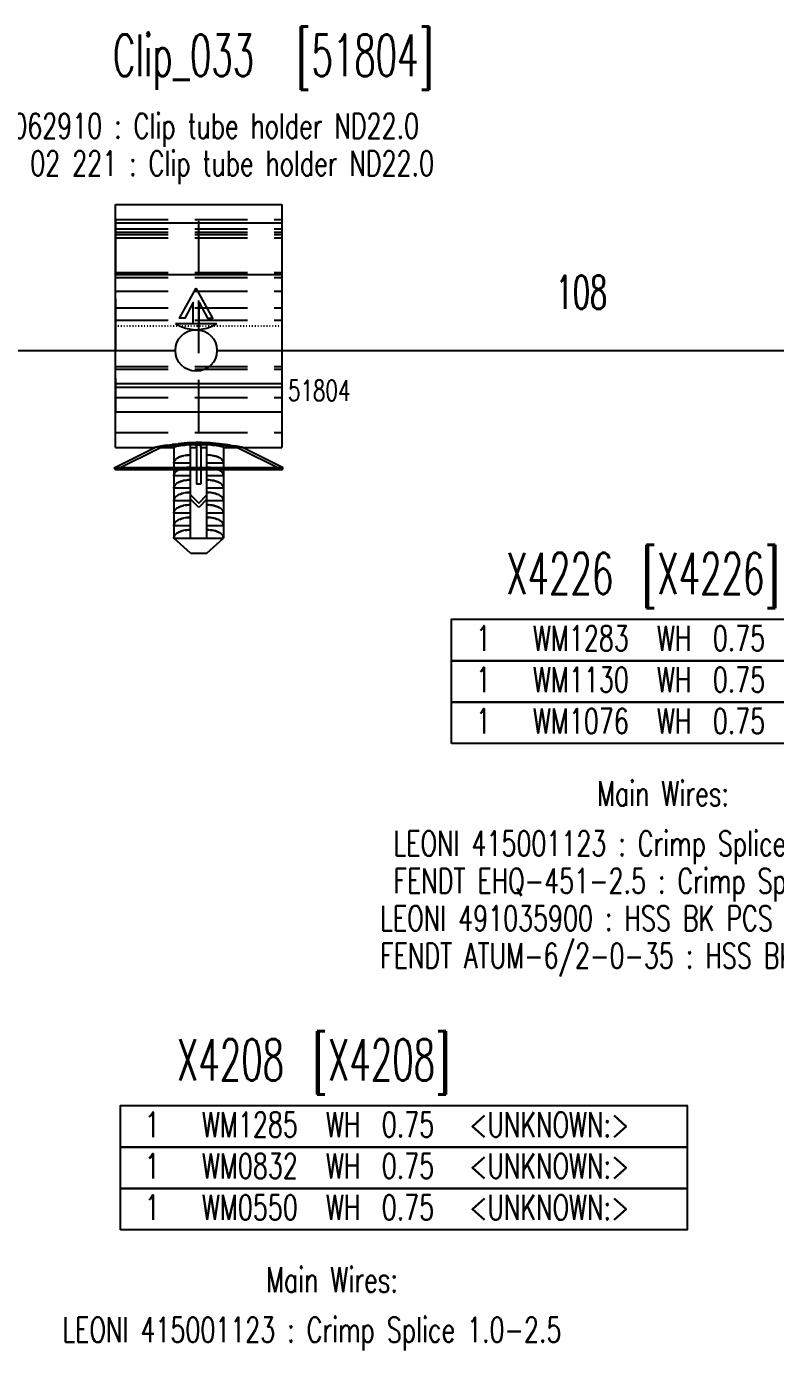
# Model space of a CAD drawing. Header units: millimetres. Extents: x -1 to 4489, y 0 to 1364.
# Drawn here: x 1294.9 to 1384.9, y 749.8 to 908.9 of the extents above; entities that cross this region are included whole.
import ezdxf

# ---------------------------------------------------------------- set-up
doc = ezdxf.new("R2010")
doc.units = ezdxf.units.MM
doc.linetypes.add('DOT', pattern=[0.25, 0, -0.25])
doc.linetypes.add('HIDDEN', pattern=[9.524999999999999, 6.35, -3.175])
doc.layers.add('A_ACHSEN', color=7, linetype='Continuous')
doc.layers.add('DEFAULT_2', color=8, linetype='HIDDEN')
doc.styles.add('HS-BUNDLE-DIMENSION', font='ROMANS.SHX', dxfattribs={"width": 0.6, "height": 4})
doc.styles.add('HS-COMP-DESCRIPTION', font='ROMANS.SHX', dxfattribs={"width": 0.6, "height": 5})
doc.styles.add('HS-NODE', font='ROMANS.SHX', dxfattribs={"width": 0.7, "height": 2.5})
doc.styles.add('HS-PART-NO', font='ROMANS.SHX', dxfattribs={"width": 0.7, "height": 3})
doc.styles.add('HS-WIRE', font='ROMANS.SHX', dxfattribs={"width": 0.7, "height": 3})
doc.linetypes.add('NW_19_FHW_OPEN', pattern='A,0.0001,["=",Standard,S=0.4,R=0,X=0,Y=-0.2],-0.0001,["[]",Standard,S=0.3,R=0,X=-0.05,Y=-0.15],-0.2', length=0.2002)

# ---------------------------------------------------------------- blocks, each defined once
blk = doc.blocks.new('A$C6A760831')
at = {"color": 7, "linetype": 'Continuous'}
for p, q in [((0.1341641032431937, 16.99999998554435), (0.1341641032431937, 41.89986944404424)), ((20.13416410324319, 41.89986944404424), (20.13416410324319, 16.99999998554435)), ((0.1341641032431937, 39.69989451334433), (20.13416410324319, 39.69989451334433)), ((0.1341641032431937, 33.49999998554435), (20.13416410324319, 33.49999998554435)), ((0.1341641032431937, 16.99999998554435), (20.13416410324319, 16.99999998554435)), ((7.134164103243194, 9.999999985544349), (7.134164103243194, 1.799999985544304)), ((7.261184779243223, 9.650344606844186), (7.191190275742912, 9.537093166344306)), ((7.356104254043231, 9.757849079844249), (7.261184779243223, 9.650344606844186)), ((7.474228474243347, 9.857655631244228), (7.356104254043231, 9.757849079844249)), ((7.61253019684321, 9.948966520644234), (7.474228474243347, 9.857655631244228)), ((7.710134011843394, 9.999999985544349), (7.61253019684321, 9.948966520644234)), ((9.134164103243194, 1.799999985544304), (9.134164103243194, 9.999999985544349)), ((9.884164103243194, 9.999999985544349), (9.884164103243194, 8.299999985544304)), ((10.38416410324319, 9.999999985544349), (10.38416410324319, 8.299999985544304)), ((11.13416410324319, 1.799999985544304), (11.13416410324319, 9.999999985544349)), ((12.6557949594426, 9.94896830864431), (12.55819319734385, 9.999999985544349)), ((12.79410155894314, 9.857654359544284), (12.6557949594426, 9.94896830864431)), ((12.9122276282433, 9.757845511144268), (12.79410155894314, 9.857654359544284)), ((13.00714718714337, 9.6503394110442), (12.9122276282433, 9.757845511144268)), ((13.07714060034326, 9.537087696844281), (13.00714718714337, 9.6503394110442)), ((13.13416410324319, 9.999999985544349), (13.13416410324319, 1.799999985544304)), ((7.149191213743535, 9.42058873434425), (7.134164103243194, 9.299999985544304)), ((9.134164103243194, 9.299999985544304), (7.134164103243194, 9.299999985544304)), ((7.191190275742912, 9.537093166344306), (7.149191213743535, 9.42058873434425)), ((7.191190275742912, 8.037093166344306), (7.149191213743535, 7.92058873434425)), ((7.261184779243223, 8.150344606844186), (7.191190275742912, 8.037093166344306)), ((7.356104254043231, 8.257849079844249), (7.261184779243223, 8.150344606844186)), ((7.474228474243347, 8.357655631244228), (7.356104254043231, 8.257849079844249)), ((7.61253019684321, 8.448966520644234), (7.474228474243347, 8.357655631244228)), ((7.768318746342658, 8.530422655044362), (7.61253019684321, 8.448966520644234)), ((7.93886419334288, 8.60175713794419), (7.768318746342658, 8.530422655044362)), ((8.121273617443904, 8.662247347844271), (7.93886419334288, 8.60175713794419)), ((8.313345316143597, 8.711901367144236), (8.121273617443904, 8.662247347844271)), ((8.512492320843222, 8.750461081544216), (8.313345316143597, 8.711901367144236)), ((8.71697750934348, 8.7780024581443), (8.512492320843222, 8.750461081544216)), ((8.923876506243715, 8.794514167344317), (8.71697750934348, 8.7780024581443)), ((9.134164103243194, 8.799999985544304), (8.923876506243715, 8.794514167344317)), ((10.38416410324319, 8.299999985544304), (9.884164103243194, 8.299999985544304)), ((13.13416410324319, 9.299999985544304), (11.13416410324319, 9.299999985544304)), ((11.34441336854346, 8.79451741244415), (11.13416410324319, 8.799999985544304)), ((11.55129010094336, 8.778008919844268), (11.34441336854346, 8.79451741244415)), ((11.75577142254409, 8.750471309344192), (11.55129010094336, 8.778008919844268)), ((11.95492596684383, 8.711914176044246), (11.75577142254409, 8.750471309344192)), ((12.14701177184364, 8.662259544244279), (11.95492596684383, 8.711914176044246)), ((12.32943774534309, 8.601766928044384), (12.14701177184364, 8.662259544244279)), ((12.49999629674315, 8.530428590144282), (12.32943774534309, 8.601766928044384)), ((12.6557949594426, 8.44896830864431), (12.49999629674315, 8.530428590144282)), ((12.79410155894314, 8.357654359544284), (12.6557949594426, 8.44896830864431)), ((12.9122276282433, 8.257845511144268), (12.79410155894314, 8.357654359544284)), ((13.00714718714337, 8.1503394110442), (12.9122276282433, 8.257845511144268)), ((13.07714060034326, 8.037087696844281), (13.00714718714337, 8.1503394110442)), ((13.11913853544323, 9.420585078344374), (13.07714060034326, 9.537087696844281)), ((13.11913853544323, 7.920585078344374), (13.07714060034326, 8.037087696844281)), ((13.13416410324319, 9.299999985544304), (13.11913853544323, 9.420585078344374)), ((7.149191213743535, 7.92058873434425), (7.134164103243194, 7.799999985544304)), ((9.134164103243194, 7.799999985544304), (7.134164103243194, 7.799999985544304)), ((7.149191213743535, 6.42058873434425), (7.134164103243194, 6.299999985544304)), ((7.191190275742912, 6.537093166344306), (7.149191213743535, 6.42058873434425)), ((7.261184779243223, 6.650344606844186), (7.191190275742912, 6.537093166344306)), ((7.356104254043231, 6.757849079844249), (7.261184779243223, 6.650344606844186)), ((7.474228474243347, 6.857655631244228), (7.356104254043231, 6.757849079844249)), ((7.61253019684321, 6.948966520644234), (7.474228474243347, 6.857655631244228)), ((7.768318746342658, 7.030422655044362), (7.61253019684321, 6.948966520644234)), ((7.93886419334288, 7.10175713794419), (7.768318746342658, 7.030422655044362)), ((8.121273617443904, 7.162247347844271), (7.93886419334288, 7.10175713794419)), ((8.313345316143597, 7.211901367144236), (8.121273617443904, 7.162247347844271)), ((8.512492320843222, 7.250461081544216), (8.313345316143597, 7.211901367144236)), ((8.71697750934348, 7.2780024581443), (8.512492320843222, 7.250461081544216)), ((8.923876506243715, 7.294514167344317), (8.71697750934348, 7.2780024581443)), ((9.134164103243194, 7.299999985544304), (8.923876506243715, 7.294514167344317)), ((9.134164103243194, 6.999999985544349), (10.13416410324319, 5.999999985544349)), ((10.13416410324319, 5.499999985544349), (9.134164103243194, 6.499999985544349)), ((10.13416410324319, 5.999999985544349), (11.13416410324319, 6.999999985544349)), ((11.13416410324319, 6.499999985544349), (10.13416410324319, 5.499999985544349)), ((13.13416410324319, 7.799999985544304), (11.13416410324319, 7.799999985544304)), ((11.34441336854346, 7.294517412444151), (11.13416410324319, 7.299999985544304)), ((11.55129010094336, 7.278008919844268), (11.34441336854346, 7.294517412444151)), ((11.75577142254409, 7.250471309344192), (11.55129010094336, 7.278008919844268)), ((11.95492596684383, 7.211914176044246), (11.75577142254409, 7.250471309344192)), ((12.14701177184364, 7.162259544244279), (11.95492596684383, 7.211914176044246)), ((12.32943774534309, 7.101766928044384), (12.14701177184364, 7.162259544244279)), ((12.49999629674315, 7.030428590144282), (12.32943774534309, 7.101766928044384)), ((12.6557949594426, 6.948968308644311), (12.49999629674315, 7.030428590144282)), ((12.79410155894314, 6.857654359544284), (12.6557949594426, 6.948968308644311)), ((12.9122276282433, 6.757845511144268), (12.79410155894314, 6.857654359544284)), ((13.00714718714337, 6.6503394110442), (12.9122276282433, 6.757845511144268)), ((13.07714060034326, 6.537087696844281), (13.00714718714337, 6.6503394110442)), ((13.11913853544323, 6.420585078344374), (13.07714060034326, 6.537087696844281)), ((13.13416410324319, 7.799999985544304), (13.11913853544323, 7.920585078344374)), ((13.13416410324319, 6.299999985544304), (13.11913853544323, 6.420585078344374)), ((9.134164103243194, 6.299999985544304), (7.134164103243194, 6.299999985544304)), ((7.149191213743535, 4.92058873434425), (7.134164103243194, 4.799999985544304)), ((9.134164103243194, 4.799999985544304), (7.134164103243194, 4.799999985544304)), ((7.191190275742912, 5.037093166344306), (7.149191213743535, 4.92058873434425)), ((7.261184779243223, 5.150344606844186), (7.191190275742912, 5.037093166344306)), ((7.356104254043231, 5.257849079844249), (7.261184779243223, 5.150344606844186)), ((7.474228474243347, 5.357655631244228), (7.356104254043231, 5.257849079844249)), ((7.61253019684321, 5.448966520644234), (7.474228474243347, 5.357655631244228)), ((7.768318746342658, 5.530422655044362), (7.61253019684321, 5.448966520644234)), ((7.93886419334288, 5.60175713794419), (7.768318746342658, 5.530422655044362)), ((8.121273617443904, 5.662247347844271), (7.93886419334288, 5.60175713794419)), ((8.313345316143597, 5.711901367144236), (8.121273617443904, 5.662247347844271)), ((8.512492320843222, 5.750461081544216), (8.313345316143597, 5.711901367144236)), ((8.71697750934348, 5.7780024581443), (8.512492320843222, 5.750461081544216)), ((8.923876506243715, 5.794514167344317), (8.71697750934348, 5.7780024581443)), ((9.134164103243194, 5.799999985544304), (8.923876506243715, 5.794514167344317)), ((13.13416410324319, 6.299999985544304), (11.13416410324319, 6.299999985544304)), ((11.34441336854346, 5.794517412444151), (11.13416410324319, 5.799999985544304)), ((13.13416410324319, 4.799999985544304), (11.13416410324319, 4.799999985544304)), ((11.55129010094336, 5.778008919844268), (11.34441336854346, 5.794517412444151)), ((11.75577142254409, 5.750471309344192), (11.55129010094336, 5.778008919844268)), ((11.95492596684383, 5.711914176044246), (11.75577142254409, 5.750471309344192)), ((12.14701177184364, 5.662259544244279), (11.95492596684383, 5.711914176044246)), ((12.32943774534309, 5.601766928044384), (12.14701177184364, 5.662259544244279)), ((12.49999629674315, 5.530428590144282), (12.32943774534309, 5.601766928044384)), ((12.6557949594426, 5.448968308644311), (12.49999629674315, 5.530428590144282)), ((12.79410155894314, 5.357654359544284), (12.6557949594426, 5.448968308644311)), ((12.9122276282433, 5.257845511144268), (12.79410155894314, 5.357654359544284)), ((13.00714718714337, 5.1503394110442), (12.9122276282433, 5.257845511144268)), ((13.07714060034326, 5.037087696844281), (13.00714718714337, 5.1503394110442)), ((13.11913853544323, 4.920585078344374), (13.07714060034326, 5.037087696844281)), ((13.13416410324319, 4.799999985544304), (13.11913853544323, 4.920585078344374)), ((7.149191213743535, 3.42058873434425), (7.134164103243194, 3.299999985544304)), ((9.134164103243194, 3.299999985544304), (7.134164103243194, 3.299999985544304)), ((7.191190275742912, 3.537093166344306), (7.149191213743535, 3.42058873434425)), ((7.261184779243223, 3.650344606844186), (7.191190275742912, 3.537093166344306)), ((7.356104254043231, 3.757849079844249), (7.261184779243223, 3.650344606844186)), ((7.474228474243347, 3.857655631244228), (7.356104254043231, 3.757849079844249)), ((7.61253019684321, 3.948966520644234), (7.474228474243347, 3.857655631244228)), ((7.768318746342658, 4.030422655044362), (7.61253019684321, 3.948966520644234)), ((7.93886419334288, 4.10175713794419), (7.768318746342658, 4.030422655044362)), ((8.121273617443904, 4.162247347844271), (7.93886419334288, 4.10175713794419)), ((8.313345316143597, 4.211901367144236), (8.121273617443904, 4.162247347844271)), ((8.512492320843222, 4.250461081544216), (8.313345316143597, 4.211901367144236)), ((8.71697750934348, 4.2780024581443), (8.512492320843222, 4.250461081544216)), ((8.923876506243715, 4.294514167344317), (8.71697750934348, 4.2780024581443)), ((9.134164103243194, 4.299999985544304), (8.923876506243715, 4.294514167344317)), ((11.34441336854346, 4.294517412444151), (11.13416410324319, 4.299999985544304)), ((13.13416410324319, 3.299999985544304), (11.13416410324319, 3.299999985544304)), ((11.55129010094336, 4.278008919844268), (11.34441336854346, 4.294517412444151)), ((11.75577142254409, 4.250471309344192), (11.55129010094336, 4.278008919844268)), ((11.95492596684383, 4.211914176044246), (11.75577142254409, 4.250471309344192)), ((12.14701177184364, 4.162259544244279), (11.95492596684383, 4.211914176044246)), ((12.32943774534309, 4.101766928044384), (12.14701177184364, 4.162259544244279)), ((12.49999629674315, 4.030428590144282), (12.32943774534309, 4.101766928044384)), ((12.6557949594426, 3.948968308644311), (12.49999629674315, 4.030428590144282)), ((12.79410155894314, 3.857654359544284), (12.6557949594426, 3.948968308644311)), ((12.9122276282433, 3.757845511144268), (12.79410155894314, 3.857654359544284)), ((13.00714718714337, 3.6503394110442), (12.9122276282433, 3.757845511144268)), ((13.07714060034326, 3.537087696844281), (13.00714718714337, 3.6503394110442)), ((13.11913853544323, 3.420585078344374), (13.07714060034326, 3.537087696844281)), ((13.13416410324319, 3.299999985544304), (13.11913853544323, 3.420585078344374)), ((7.149191213743535, 1.92058873434425), (7.134164103243194, 1.799999985544304)), ((7.134164103243194, 1.799999985544304), (13.13416410324319, 1.799999985544304)), ((7.191190275742912, 2.037093166344306), (7.149191213743535, 1.92058873434425)), ((7.261184779243223, 2.150344606844186), (7.191190275742912, 2.037093166344306)), ((7.356104254043231, 2.257849079844249), (7.261184779243223, 2.150344606844186)), ((7.474228474243347, 2.357655631244228), (7.356104254043231, 2.257849079844249)), ((7.61253019684321, 2.448966520644234), (7.474228474243347, 2.357655631244228)), ((7.768318746342658, 2.530422655044362), (7.61253019684321, 2.448966520644234)), ((7.93886419334288, 2.60175713794419), (7.768318746342658, 2.530422655044362)), ((8.121273617443904, 2.662247347844271), (7.93886419334288, 2.60175713794419)), ((8.313345316143597, 2.711901367144236), (8.121273617443904, 2.662247347844271)), ((8.512492320843222, 2.750461081544216), (8.313345316143597, 2.711901367144236)), ((8.71697750934348, 2.7780024581443), (8.512492320843222, 2.750461081544216)), ((8.923876506243715, 2.794514167344317), (8.71697750934348, 2.7780024581443)), ((9.134164103243194, 2.799999985544304), (8.923876506243715, 2.794514167344317)), ((11.34441336854346, 2.794517412444151), (11.13416410324319, 2.799999985544304)), ((11.55129010094336, 2.778008919844268), (11.34441336854346, 2.794517412444151)), ((11.75577142254409, 2.750471309344192), (11.55129010094336, 2.778008919844268)), ((11.95492596684383, 2.711914176044246), (11.75577142254409, 2.750471309344192)), ((12.14701177184364, 2.662259544244279), (11.95492596684383, 2.711914176044246)), ((12.32943774534309, 2.601766928044384), (12.14701177184364, 2.662259544244279)), ((12.49999629674315, 2.530428590144282), (12.32943774534309, 2.601766928044384)), ((12.6557949594426, 2.448968308644311), (12.49999629674315, 2.530428590144282)), ((12.79410155894314, 2.357654359544284), (12.6557949594426, 2.448968308644311)), ((12.9122276282433, 2.257845511144268), (12.79410155894314, 2.357654359544284)), ((13.00714718714337, 2.1503394110442), (12.9122276282433, 2.257845511144268)), ((13.07714060034326, 2.037087696844281), (13.00714718714337, 2.1503394110442)), ((13.11913853544323, 1.920585078344374), (13.07714060034326, 2.037087696844281)), ((13.13416410324319, 1.799999985544304), (13.11913853544323, 1.920585078344374))]:
    blk.add_line(p, q, dxfattribs=at)
at = {"color": 9, "linetype": 'Continuous'}
for p, q in [((0.1341641032431937, 20.40486299854419), (20.13416410324319, 20.40486299854419)), ((0.1341641032431937, 19.96497913854418), (20.13416410324319, 19.96497913854418))]:
    blk.add_line(p, q, dxfattribs=at)
at = {"layer": 'A_ACHSEN', "color": 7, "linetype": 'Continuous'}
for p, q in [((0.1341641032431937, 41.89999998554433), (20.13416410324319, 41.89999998554433)), ((0.1341641032431937, 12.70009096704425), (0.1341641032431937, 16.99999998554435)), ((20.13416410324319, 16.99999998554435), (20.13416410324319, 12.70009096704425)), ((4.950322118043943, 12.71811676214426), (5.198190799943433, 12.76843489564428)), ((5.198190799943433, 12.76843489564428), (5.372219955543216, 12.80263086874422)), ((5.372219955543216, 12.80263086874422), (5.576526735543695, 12.84138776984432)), ((5.576526735543695, 12.84138776984432), (5.8089251455431, 12.88381236174425)), ((5.8089251455431, 12.88381236174425), (6.066616413443654, 12.92866530304431)), ((6.066616413443654, 12.92866530304431), (6.34640489634333, 12.97470353554431)), ((6.34640489634333, 12.97470353554431), (6.647295211143529, 13.02094824864432)), ((6.647295211143529, 13.02094824864432), (6.968426051143098, 13.0665259282442)), ((6.968426051143098, 13.0665259282442), (7.306199543743816, 13.11018444174428)), ((7.306199543743816, 13.11018444174428), (7.658658299143127, 13.15076355884432)), ((7.658658299143127, 13.15076355884432), (8.020019561843611, 13.18721638884435)), ((8.020019561843611, 13.18721638884435), (8.385813357143007, 13.21834767264428)), ((8.385813357143007, 13.21834767264428), (8.750143953942853, 13.24381290834432)), ((8.750143953942853, 13.24381290834432), (9.10422405254397, 13.26297635104422)), ((9.10422405254397, 13.26297635104422), (9.452258384043517, 13.27627540104422)), ((9.452258384043517, 13.27627540104422), (9.794406786143583, 13.28421530774435)), ((9.794406786143583, 13.28421530774435), (10.13401663974312, 13.28673219784432)), ((10.13401663974312, 13.28673219784432), (10.47364086924338, 13.28421950044421)), ((10.47364086924338, 13.28421950044421), (10.81582268164314, 13.27628297044427)), ((10.81582268164314, 13.27628297044427), (11.16391332374317, 13.26298459874428)), ((11.16391332374317, 13.26298459874428), (11.51804159964288, 13.2438217130443)), ((11.51804159964288, 13.2438217130443), (11.88238606994312, 13.21835712634433)), ((11.88238606994312, 13.21835712634433), (12.24814871194306, 13.18723127984421)), ((12.24814871194306, 13.18723127984421), (12.6094016680436, 13.15079294894426)), ((12.6094016680436, 13.15079294894426), (12.96171300354311, 13.11023534484431)), ((12.96171300354311, 13.11023534484431), (13.29931100884281, 13.06660739154424)), ((13.29931100884281, 13.06660739154424), (13.62028715024283, 13.02105873124421)), ((13.62028715024283, 13.02105873124421), (13.92110050984323, 12.97483514334428)), ((13.92110050984323, 12.97483514334428), (14.20087653124395, 12.92880686164435)), ((14.20087653124395, 12.92880686164435), (14.45863605384332, 12.88394919074423)), ((14.45863605384332, 12.88394919074423), (14.69115197174327, 12.84150890934424)), ((14.69115197174327, 12.84150890934424), (14.89560660464306, 12.80272757764428)), ((14.89560660464306, 12.80272757764428), (15.06979251484339, 12.76850353934421)), ((15.06979251484339, 12.76850353934421), (15.31791817444267, 12.71813495414435)), ((2.45427429490519e-08, 10.2683281428443), (4.863343709943393, 12.69999998554428)), ((0.1341641032431937, 12.69999998554428), (4.863343709943393, 12.69999998554428)), ((4.863343709943393, 12.69999998554428), (4.886721629843152, 12.70465732314423)), ((4.886721629843152, 12.70465732314423), (4.950322118043943, 12.71811676214426)), ((15.31791817444267, 12.71813495414435), (15.38158375264268, 12.70466200174425)), ((15.38158375264268, 12.70466200174425), (15.40498449644295, 12.69999998554428)), ((15.40498449644295, 12.69999998554428), (20.13416410324319, 12.69999998554428)), ((20.2683281818436, 10.2683281428443), (15.40498449644295, 12.69999998554428)), ((20.2683281818436, 10.2683281428443), (2.45427429490519e-08, 10.2683281428443)), ((0.1341641032431937, 9.999999985544349), (2.45427429490519e-08, 10.2683281428443)), ((20.13416410324319, 9.999999985544349), (0.1341641032431937, 9.999999985544349)), ((20.13416410324319, 9.999999985544349), (20.2683281818436, 10.2683281428443)), ((9.134164103243194, -1.445565089852607e-08), (7.134164103243194, 1.799999985544304)), ((11.13416410324319, -1.445565089852607e-08), (13.13416410324319, 1.799999985544304)), ((9.134164103243194, -1.445565089852607e-08), (11.13416410324319, -1.445565089852607e-08))]:
    blk.add_line(p, q, dxfattribs=at)
at = {"layer": 'A_ACHSEN', "color": 8, "linetype": 'HIDDEN'}
for p, q in [((0.1341641032431937, 40.09999998554437), (20.13416410324319, 40.09999998554437)), ((0.1341641032431937, 40.09977625934422), (0.1341641032431937, 16.99999998554435)), ((20.13416410324319, 40.09977625934422), (20.13416410324319, 16.99999998554435)), ((0.1341641032431937, 38.99999998554435), (20.13416410324319, 38.99999998554435)), ((0.1341641032431937, 33.7251612668442), (20.13416410324319, 33.7251612668442)), ((0.1341641032431937, 31.49999998554435), (20.13416410324319, 31.49999998554435)), ((0.1341641032431937, 29.49999998554435), (20.13416410324319, 29.49999998554435)), ((0.1341641032431937, 27.99999998554435), (20.13416410324319, 27.99999998554435)), ((5.198535691643002, 12.76850353934421), (5.056249473043891, 12.7397858444443)), ((5.372721601843324, 12.80272757764428), (5.198535691643002, 12.76850353934421)), ((5.577176234643076, 12.84150890934424), (5.372721601843324, 12.80272757764428)), ((5.809692152543931, 12.88394919074423), (5.577176234643076, 12.84150890934424)), ((5.737445011243864, 12.73857776814427), (5.593025072343181, 12.71131714294424)), ((5.657586802143697, 12.72363138334433), (5.828759128143275, 12.75551318664438)), ((6.067451675143303, 12.92880686164435), (5.809692152543931, 12.88394919074423)), ((5.827752178743168, 12.75532840394428), (6.032592469943694, 12.79204900764429)), ((6.031233526343414, 12.79180973404422), (6.254798659343606, 12.83018275594426)), ((6.347227696543115, 12.97483514334428), (6.067451675143303, 12.92880686164435)), ((6.488050393342775, 12.8682473215442), (6.253321729243027, 12.82993496914432)), ((6.370806646343254, 12.84934147834437), (6.489420155742692, 12.86846495384438)), ((6.610153357543851, 12.88732786224429), (6.488050393342775, 12.8682473215442)), ((6.73613770254363, 12.90645114764422), (6.489420155742692, 12.86846495384438)), ((6.611397337143018, 12.88751957144424), (6.737213261843891, 12.90661183304437)), ((6.648041056243557, 13.02105873124421), (6.647295211143529, 13.02094824864432)), ((6.866136390242929, 12.92550982384441), (6.73613770254363, 12.90645114764422)), ((6.737213261843891, 12.90661183304437), (6.867016216243456, 12.92563662744416)), ((7.000608557643346, 12.9445348045443), (6.866136390242929, 12.92550982384441)), ((6.867016216243456, 12.92563662744416), (7.001281879843219, 12.9446282706443)), ((6.969017197643581, 13.06660739154424), (6.968426051143098, 13.0665259282442)), ((7.306615202843233, 13.11023534484431), (6.969017197643581, 13.06660739154424)), ((7.139047732943283, 12.96336297394427), (7.000608557643346, 12.9445348045443)), ((7.001281879843219, 12.9446282706443), (7.139503144143447, 12.9634236377444)), ((7.134164103243194, 12.73428682074425), (7.143353044442875, 12.7488369345443)), ((7.143352354642985, 12.74883637964419), (7.134164103243194, 12.73428682074425)), ((7.134164103243194, 12.73428682074425), (7.134164103243194, 10.7999999855443)), ((7.281056311843741, 12.98188403904427), (7.139047732943283, 12.96336297394427)), ((7.139503144143447, 12.9634236377444), (7.281287891943094, 12.9819133909443)), ((7.170805752042753, 12.76546832064432), (7.143352354642985, 12.74883637964419)), ((7.143353044442875, 12.7488369345443), (7.170809187443439, 12.76547000244418)), ((7.216239869043449, 12.78437095294427), (7.170805752042753, 12.76546832064432)), ((7.170809187443439, 12.76547000244418), (7.216249245143473, 12.78437441114428)), ((7.279176685843623, 12.80497934844422), (7.216239869043449, 12.78437095294427)), ((7.216249245143473, 12.78437441114428), (7.279195580043989, 12.80498500024439)), ((7.358955435543095, 12.82697545714424), (7.279176685843623, 12.80497934844422)), ((7.279195580043989, 12.80498500024439), (7.358987675843338, 12.82698371834428)), ((7.426766829043146, 12.99999998554435), (7.281056311843741, 12.98188403904427)), ((7.281287891943094, 12.9819133909443), (7.426766829043146, 12.99999998554435)), ((7.45478014024323, 12.84980695344424), (7.358955435543095, 12.82697545714424)), ((7.358987675843338, 12.82698371834428), (7.454827951542967, 12.84981762564425)), ((12.8415613773432, 12.99999998554435), (7.426766829043146, 12.99999998554435)), ((7.565684832043218, 12.87300610844429), (7.45478014024323, 12.84980695344424)), ((7.454827951542967, 12.84981762564425), (7.565747696343379, 12.87301841174425)), ((7.69064248284306, 12.89600108244426), (7.565684832043218, 12.87300610844429)), ((7.565747696343379, 12.87301841174425), (7.690718116843556, 12.89601413734428)), ((8.020179494543328, 13.18723127984421), (7.65892653834365, 13.15079294894426)), ((7.82849127004377, 12.91824109114427), (7.69064248284306, 12.89600108244426)), ((7.690718116843556, 12.89601413734428), (7.828574863543537, 12.91825363294421)), ((7.978023580343717, 12.93919524014424), (7.82849127004377, 12.91824109114427)), ((7.828574863543537, 12.91825363294421), (7.97810859974291, 12.93920627834436)), ((8.137920699343368, 12.95829240714417), (7.978023580343717, 12.93919524014424)), ((7.97810859974291, 12.93920627834436), (8.137998515143437, 12.95830089254432)), ((8.385942136543264, 13.21835712634433), (8.020179494543328, 13.18723127984421)), ((8.30686142734342, 12.97510249134436), (8.137920699343368, 12.95829240714417)), ((8.137998515143437, 12.95830089254432), (8.306922873443028, 12.97510798864434)), ((8.483503243543083, 12.98892745804434), (8.30686142734342, 12.97510249134436)), ((8.306922873443028, 12.97510798864434), (8.483538792543214, 12.9889302012443)), ((8.750286606843503, 13.2438217130443), (8.385942136543264, 13.21835712634433)), ((8.666218865243565, 12.99999998554435), (8.483503243543083, 12.98892745804434)), ((8.483538792543214, 12.9889302012443), (8.666218865243565, 12.99999998554435)), ((9.104414882743214, 13.26298459874428), (8.750286606843503, 13.2438217130443)), ((9.452505524743202, 13.27628297044427), (9.104414882743214, 13.26298459874428)), ((9.134164103243194, 12.69999998554428), (9.134164103243194, 12.99999998554435)), ((9.79468733714296, 13.28421950044421), (9.452505524743202, 13.27628297044427)), ((10.13431156674326, 13.28673219784432), (9.79468733714296, 13.28421950044421)), ((9.884164103243194, 12.70017196674425), (9.884164103243194, 12.99999998554435)), ((10.47392142024367, 13.28421530774435), (10.13431156674326, 13.28673219784432)), ((10.38416410324319, 12.70017196674425), (10.38416410324319, 12.99999998554435)), ((10.81606982234374, 13.27627540104422), (10.47392142024367, 13.28421530774435)), ((11.16410415384328, 13.26297635104422), (10.81606982234374, 13.27627540104422)), ((11.13416410324319, 12.69999998554428), (11.13416410324319, 12.99999998554435)), ((11.51818425244349, 13.24381290834432), (11.16410415384328, 13.26297635104422)), ((11.88251484924334, 13.21834767264428), (11.51818425244349, 13.24381290834432)), ((11.78478941394317, 12.9889302012443), (11.60210934114369, 12.99999998554435)), ((11.60210934114369, 12.99999998554435), (11.7848249629433, 12.98892745804434)), ((11.96140533304336, 12.97510798864434), (11.78478941394317, 12.9889302012443)), ((11.7848249629433, 12.98892745804434), (11.96146677904292, 12.97510249134436)), ((12.24830864454273, 13.18721638884435), (11.88251484924334, 13.21834767264428)), ((12.13032969124382, 12.95830089254432), (11.96140533304336, 12.97510798864434)), ((11.96146677904292, 12.97510249134436), (12.13040750714302, 12.95829240714417)), ((12.29021960674348, 12.93920627834436), (12.13032969124382, 12.95830089254432)), ((12.13040750714302, 12.95829240714417), (12.29030462604354, 12.93919524014424)), ((12.60966990734326, 13.15076355884432), (12.24830864454273, 13.18721638884435)), ((12.43975334284372, 12.91825363294421), (12.29021960674348, 12.93920627834436)), ((12.29030462604354, 12.93919524014424), (12.43983693634348, 12.91824109114427)), ((12.57761008954279, 12.89601413734428), (12.43975334284372, 12.91825363294421)), ((12.43983693634348, 12.91824109114427), (12.57768572364333, 12.89600108244426)), ((12.70258051014301, 12.87301841174425), (12.57761008954279, 12.89601413734428)), ((12.57768572364333, 12.89600108244426), (12.70264337434313, 12.87300610844429)), ((12.96212866264344, 13.11018444174428), (12.60966990734326, 13.15076355884432)), ((12.81350025484338, 12.84981762564425), (12.70258051014301, 12.87301841174425)), ((12.70264337434313, 12.87300610844429), (12.81354806624316, 12.84980695344424)), ((12.90934053054391, 12.82698371834428), (12.81350025484338, 12.84981762564425)), ((12.81354806624316, 12.84980695344424), (12.90937277084325, 12.82697545714424)), ((12.98704031444325, 12.9819133909443), (12.8415613773432, 12.99999998554435)), ((12.8415613773432, 12.99999998554435), (12.98727189464356, 12.98188403904427)), ((12.98913262644331, 12.80498500024439), (12.90934053054391, 12.82698371834428)), ((12.90937277084325, 12.82697545714424), (12.98915152064367, 12.80497934844422)), ((13.29990215524325, 13.0665259282442), (12.96212866264344, 13.11018444174428)), ((13.1288250622429, 12.9634236377444), (12.98704031444325, 12.9819133909443)), ((12.98727189464356, 12.98188403904427), (13.12928047344306, 12.96336297394427)), ((13.05207896124378, 12.78437441114428), (12.98913262644331, 12.80498500024439)), ((12.98915152064367, 12.80497934844422), (13.0520883373438, 12.78437095294427)), ((13.0975190189429, 12.76547000244418), (13.05207896124378, 12.78437441114428)), ((13.0520883373438, 12.78437095294427), (13.09752245444272, 12.76546832064432)), ((13.12497516204351, 12.7488369345443), (13.0975190189429, 12.76547000244418)), ((13.09752245444272, 12.76546832064432), (13.1249758518434, 12.74883637964419)), ((13.13416410324319, 12.73428682074425), (13.12497516204351, 12.7488369345443)), ((13.1249758518434, 12.74883637964419), (13.13416410324319, 12.73428682074425)), ((13.26704632654312, 12.9446282706443), (13.1288250622429, 12.9634236377444)), ((13.12928047344306, 12.96336297394427), (13.26771964884304, 12.9445348045443)), ((13.13416410324319, 12.73428682074425), (13.13416410324319, 10.7999999855443)), ((13.26704632654312, 12.9446282706443), (13.40219181624346, 12.92550982384441)), ((13.62103299534377, 13.02094824864432), (13.29990215524325, 13.0665259282442)), ((13.53111494454336, 12.90661183304437), (13.40131199014289, 12.92563662744416)), ((13.40219181624346, 12.92550982384441), (13.53219050384271, 12.90645114764422)), ((13.65693086934337, 12.88751957144424), (13.53111494454336, 12.90661183304437)), ((13.77890805064365, 12.86846495384438), (13.53219050384271, 12.90645114764422)), ((13.92192331004392, 12.97470353554431), (13.62103299534377, 13.02094824864432)), ((13.65817484894345, 12.88732786224429), (13.78027781314361, 12.8682473215442)), ((14.01352954704274, 12.83018275594426), (13.77890805064365, 12.86846495384438)), ((13.8989714507434, 12.84910475004435), (14.01500647714332, 12.82993496914432)), ((14.23573573644356, 12.79204900764429), (14.01352954704274, 12.83018275594426)), ((14.1276798708432, 12.81078138054428), (14.23709468014297, 12.79180973404422)), ((14.20171179304364, 12.92866530304431), (14.20087653124395, 12.92880686164435)), ((14.23573573644356, 12.79204900764429), (14.44057602764317, 12.75532840394428)), ((14.61074140424356, 12.72363138334433), (14.43956907824307, 12.75551318664438)), ((14.45940306084324, 12.88381236174425), (14.45863605384332, 12.88394919074423)), ((14.6918014709436, 12.84138776984432), (14.45940306084324, 12.88381236174425)), ((14.67503901734383, 12.71136765644425), (14.53088319524343, 12.73857776814427)), ((14.89610825094317, 12.80263086874422), (14.6918014709436, 12.84138776984432)), ((15.07013740644291, 12.76843489564428), (14.89610825094317, 12.80263086874422)), ((15.31800608834331, 12.71811676214426), (15.21228159284331, 12.73974527434424)), ((0.1341641032431937, 9.999999985544349), (5.53416410324283, 12.69999998554428)), ((4.886744453842795, 12.70466200174425), (4.863343709943393, 12.69999998554428)), ((4.950410032042811, 12.71813495414435), (4.886744453842795, 12.70466200174425)), ((5.552899716542953, 12.70305076324425), (5.53416410324283, 12.69999998554428)), ((5.53416410324283, 12.69999998554428), (7.134164103243194, 12.69999998554428)), ((5.593025072343181, 12.71131714294424), (5.552899716542953, 12.70305076324425)), ((5.553001924243318, 12.70306541194438), (5.593289189043418, 12.71136765644425)), ((9.134164103243194, 12.69999998554428), (9.884164103243194, 12.69999998554428)), ((10.38416410324319, 12.69999998554428), (11.13416410324319, 12.69999998554428)), ((13.13416410324319, 12.69999998554428), (14.73416410324265, 12.69999998554428)), ((14.61124559064322, 12.72353536654427), (14.67530313404316, 12.71131714294424)), ((14.67530313404316, 12.71131714294424), (14.71542848984339, 12.70305076324425)), ((14.73416410324265, 12.69999998554428), (14.71532628224307, 12.70306541194438)), ((20.13416410324319, 9.999999985544349), (14.73416410324265, 12.69999998554428)), ((15.38160657664324, 12.70465732314423), (15.31800608834331, 12.71811676214426)), ((15.40498449644295, 12.69999998554428), (15.38160657664324, 12.70465732314423))]:
    blk.add_line(p, q, dxfattribs=at)
at = {"layer": 'DEFAULT_2', "color": 8, "linetype": 'HIDDEN'}
for p, q in [((10.13416410324319, 14.50000002974431), (10.13416410324319, 40.09997442064432)), ((0.1341641032431937, 38.57429578264427), (20.13416410324319, 38.57429578264427)), ((0.1341641032431937, 38.28807075964423), (20.13416410324319, 38.28807075964423)), ((0.1341641032431937, 37.9128579549442), (20.13416410324319, 37.9128579549442)), ((0.1341641032431937, 33.1281837373443), (20.13416410324319, 33.1281837373443)), ((0.1341641032431937, 22.4215384470443), (20.13416410324319, 22.4215384470443)), ((0.1341641032431937, 22.09846152404427), (20.13416410324319, 22.09846152404427)), ((0.1341641032431937, 18.69999998554428), (20.13416410324319, 18.69999998554428)), ((0.1341641032431937, 14.49999998554435), (20.13416410324319, 14.49999998554435)), ((7.134164103243194, 12.73428682074425), (7.134164103243194, 9.999999985544349)), ((9.134164103243194, 9.999999985544349), (9.134164103243194, 12.99999998554435)), ((9.884164103243194, 12.99999998554435), (10.38416410324319, 12.99999998554435)), ((9.884164103243194, 12.99999998554435), (9.884164103243194, 9.999999985544349)), ((10.38416410324319, 12.99999998554435), (10.38416410324319, 9.999999985544349)), ((11.13416410324319, 9.999999985544349), (11.13416410324319, 12.99999998554435)), ((13.13416410324319, 12.73428682074425), (13.13416410324319, 9.999999985544349)), ((7.191187606043087, 11.03708769684428), (7.261181019243878, 11.1503394110442)), ((7.261184779243223, 11.15034460684419), (7.191190275742912, 11.03709316634431)), ((7.261181019243878, 11.1503394110442), (7.356100578243087, 11.25784551114427)), ((7.356104254043231, 11.25784907984425), (7.261184779243223, 11.15034460684419)), ((7.356100578243087, 11.25784551114427), (7.474226647443203, 11.35765435954428)), ((7.474228474243347, 11.35765563124423), (7.356104254043231, 11.25784907984425)), ((7.474226647443203, 11.35765435954428), (7.612533246942832, 11.44896830864431)), ((7.768318746342658, 11.53042265504436), (7.61253019684321, 11.44896652064423)), ((7.612533246942832, 11.44896830864431), (7.768331909643194, 11.53042859014428)), ((7.93886419334288, 11.60175713794419), (7.768318746342658, 11.53042265504436)), ((7.768331909643194, 11.53042859014428), (7.938890461043258, 11.60176692804438)), ((8.121273617443904, 11.66224734784427), (7.93886419334288, 11.60175713794419)), ((7.938890461043258, 11.60176692804438), (8.121316434542706, 11.66225954424428)), ((8.313345316143597, 11.71190136714424), (8.121273617443904, 11.66224734784427)), ((8.121316434542706, 11.66225954424428), (8.313402239543422, 11.71191417604425)), ((8.512492320843222, 11.75046108154422), (8.313345316143597, 11.71190136714424)), ((8.71697750934348, 11.7780024581443), (8.512492320843222, 11.75046108154422)), ((8.512556783843166, 11.75047130934419), (8.717038105543935, 11.77800891984427)), ((8.923876506243715, 11.79451416734432), (8.71697750934348, 11.7780024581443)), ((8.717038105543935, 11.77800891984427), (8.92391483794384, 11.79451741244415)), ((9.134164103243194, 11.7999999855443), (8.923876506243715, 11.79451416734432)), ((8.92391483794384, 11.79451741244415), (9.134164103243194, 11.7999999855443)), ((11.13416410324319, 11.7999999855443), (11.34445170014354, 11.79451416734432)), ((11.34441336854346, 11.79451741244415), (11.13416410324319, 11.7999999855443)), ((11.55129010094336, 11.77800891984427), (11.34441336854346, 11.79451741244415)), ((11.75577142254409, 11.75047130934419), (11.55129010094336, 11.77800891984427)), ((11.55135069704286, 11.7780024581443), (11.75583588564317, 11.75046108154422)), ((11.95492596684383, 11.71191417604425), (11.75577142254409, 11.75047130934419)), ((11.75583588564317, 11.75046108154422), (11.95498289024366, 11.71190136714424)), ((12.14701177184364, 11.66225954424428), (11.95492596684383, 11.71191417604425)), ((11.95498289024366, 11.71190136714424), (12.14705458894335, 11.66224734784427)), ((12.32943774534309, 11.60176692804438), (12.14701177184364, 11.66225954424428)), ((12.14705458894335, 11.66224734784427), (12.32946401304346, 11.60175713794419)), ((12.49999629674315, 11.53042859014428), (12.32943774534309, 11.60176692804438)), ((12.32946401304346, 11.60175713794419), (12.50000946014282, 11.53042265504436)), ((12.6557949594426, 11.44896830864431), (12.49999629674315, 11.53042859014428)), ((12.50000946014282, 11.53042265504436), (12.65579800964318, 11.44896652064423)), ((12.79410155894314, 11.35765435954428), (12.6557949594426, 11.44896830864431)), ((12.794099732143, 11.35765563124423), (12.91222395244316, 11.25784907984425)), ((12.9122276282433, 11.25784551114427), (12.79410155894314, 11.35765435954428)), ((12.91222395244316, 11.25784907984425), (13.00714342724407, 11.15034460684419)), ((13.00714718714337, 11.1503394110442), (12.9122276282433, 11.25784551114427)), ((13.00714342724407, 11.15034460684419), (13.07713793074348, 11.03709316634431)), ((13.07714060034326, 11.03708769684428), (13.00714718714337, 11.1503394110442)), ((7.149191213743535, 10.92058873434425), (7.134164103243194, 10.7999999855443)), ((7.134164103243194, 10.7999999855443), (7.149189670943116, 10.92058507834437)), ((9.134164103243194, 10.7999999855443), (7.134164103243194, 10.7999999855443)), ((7.191190275742912, 11.03709316634431), (7.149191213743535, 10.92058873434425)), ((7.191187606043087, 9.537087696844281), (7.261181019243878, 9.6503394110442)), ((7.261181019243878, 9.6503394110442), (7.356100578243087, 9.757845511144268)), ((7.356100578243087, 9.757845511144268), (7.474226647443203, 9.857654359544284)), ((7.612533246942832, 9.94896830864431), (7.768331909643194, 10.03042859014428)), ((7.768318746342658, 10.03042265504436), (7.710134011843394, 9.999999985544349)), ((7.93886419334288, 10.10175713794419), (7.768318746342658, 10.03042265504436)), ((7.768331909643194, 10.03042859014428), (7.938890461043258, 10.10176692804438)), ((8.121273617443904, 10.16224734784427), (7.93886419334288, 10.10175713794419)), ((7.938890461043258, 10.10176692804438), (8.121316434542706, 10.16225954424428)), ((8.313345316143597, 10.21190136714424), (8.121273617443904, 10.16224734784427)), ((8.121316434542706, 10.16225954424428), (8.313402239543422, 10.21191417604425)), ((8.512492320843222, 10.25046108154422), (8.313345316143597, 10.21190136714424)), ((8.71697750934348, 10.2780024581443), (8.512492320843222, 10.25046108154422)), ((8.512556783843166, 10.25047130934419), (8.717038105543935, 10.27800891984427)), ((8.923876506243715, 10.29451416734432), (8.71697750934348, 10.2780024581443)), ((8.717038105543935, 10.27800891984427), (8.92391483794384, 10.29451741244415)), ((9.134164103243194, 10.2999999855443), (8.923876506243715, 10.29451416734432)), ((8.92391483794384, 10.29451741244415), (9.134164103243194, 10.2999999855443)), ((13.13416410324319, 10.7999999855443), (11.13416410324319, 10.7999999855443)), ((11.13416410324319, 10.2999999855443), (11.34445170014354, 10.29451416734432)), ((11.34441336854346, 10.29451741244415), (11.13416410324319, 10.2999999855443)), ((11.55129010094336, 10.27800891984427), (11.34441336854346, 10.29451741244415)), ((11.75577142254409, 10.25047130934419), (11.55129010094336, 10.27800891984427)), ((11.55135069704286, 10.2780024581443), (11.75583588564317, 10.25046108154422)), ((11.95492596684383, 10.21191417604425), (11.75577142254409, 10.25047130934419)), ((11.75583588564317, 10.25046108154422), (11.95498289024366, 10.21190136714424)), ((12.14701177184364, 10.16225954424428), (11.95492596684383, 10.21191417604425)), ((11.95498289024366, 10.21190136714424), (12.14705458894335, 10.16224734784427)), ((12.32943774534309, 10.10176692804438), (12.14701177184364, 10.16225954424428)), ((12.14705458894335, 10.16224734784427), (12.32946401304346, 10.10175713794419)), ((12.49999629674315, 10.03042859014428), (12.32943774534309, 10.10176692804438)), ((12.32946401304346, 10.10175713794419), (12.50000946014282, 10.03042265504436)), ((12.55819319734385, 9.999999985544349), (12.49999629674315, 10.03042859014428)), ((12.50000946014282, 10.03042265504436), (12.65579800964318, 9.948966520644234)), ((12.794099732143, 9.857655631244228), (12.91222395244316, 9.757849079844249)), ((12.91222395244316, 9.757849079844249), (13.00714342724407, 9.650344606844186)), ((13.00714342724407, 9.650344606844186), (13.07713793074348, 9.537093166344306)), ((13.07713793074348, 11.03709316634431), (13.11913699274285, 10.92058873434425)), ((13.11913853544323, 10.92058507834437), (13.07714060034326, 11.03708769684428)), ((13.11913699274285, 10.92058873434425), (13.13416410324319, 10.7999999855443)), ((13.13416410324319, 10.7999999855443), (13.11913853544323, 10.92058507834437)), ((7.134164103243194, 9.299999985544304), (7.149189670943116, 9.420585078344374)), ((7.191187606043087, 8.037087696844281), (7.261181019243878, 8.1503394110442)), ((7.261181019243878, 8.1503394110442), (7.356100578243087, 8.257845511144268)), ((7.356100578243087, 8.257845511144268), (7.474226647443203, 8.357654359544284)), ((7.612533246942832, 8.44896830864431), (7.768331909643194, 8.530428590144282)), ((7.768331909643194, 8.530428590144282), (7.938890461043258, 8.601766928044384)), ((7.938890461043258, 8.601766928044384), (8.121316434542706, 8.662259544244279)), ((8.121316434542706, 8.662259544244279), (8.313402239543422, 8.711914176044246)), ((8.512556783843166, 8.750471309344192), (8.717038105543935, 8.778008919844268)), ((8.717038105543935, 8.778008919844268), (8.92391483794384, 8.79451741244415)), ((8.92391483794384, 8.79451741244415), (9.134164103243194, 8.799999985544304)), ((11.13416410324319, 8.799999985544304), (11.34445170014354, 8.794514167344317)), ((11.55135069704286, 8.7780024581443), (11.75583588564317, 8.750461081544216)), ((11.75583588564317, 8.750461081544216), (11.95498289024366, 8.711901367144236)), ((11.95498289024366, 8.711901367144236), (12.14705458894335, 8.662247347844271)), ((12.14705458894335, 8.662247347844271), (12.32946401304346, 8.60175713794419)), ((12.32946401304346, 8.60175713794419), (12.50000946014282, 8.530422655044362)), ((12.50000946014282, 8.530422655044362), (12.65579800964318, 8.448966520644234)), ((12.794099732143, 8.357655631244228), (12.91222395244316, 8.257849079844249)), ((12.91222395244316, 8.257849079844249), (13.00714342724407, 8.150344606844186)), ((13.00714342724407, 8.150344606844186), (13.07713793074348, 8.037093166344306)), ((13.07713793074348, 9.537093166344306), (13.11913699274285, 9.42058873434425)), ((13.07713793074348, 8.037093166344306), (13.11913699274285, 7.92058873434425)), ((13.11913699274285, 9.42058873434425), (13.13416410324319, 9.299999985544304)), ((7.134164103243194, 7.799999985544304), (7.149189670943116, 7.920585078344374)), ((7.134164103243194, 6.299999985544304), (7.149189670943116, 6.420585078344374)), ((7.191187606043087, 6.537087696844281), (7.261181019243878, 6.6503394110442)), ((7.261181019243878, 6.6503394110442), (7.356100578243087, 6.757845511144268)), ((7.356100578243087, 6.757845511144268), (7.474226647443203, 6.857654359544284)), ((7.612533246942832, 6.948968308644311), (7.768331909643194, 7.030428590144282)), ((7.768331909643194, 7.030428590144282), (7.938890461043258, 7.101766928044384)), ((7.938890461043258, 7.101766928044384), (8.121316434542706, 7.162259544244279)), ((8.121316434542706, 7.162259544244279), (8.313402239543422, 7.211914176044246)), ((8.512556783843166, 7.250471309344192), (8.717038105543935, 7.278008919844268)), ((8.717038105543935, 7.278008919844268), (8.92391483794384, 7.294517412444151)), ((8.92391483794384, 7.294517412444151), (9.134164103243194, 7.299999985544304)), ((11.13416410324319, 7.299999985544304), (11.34445170014354, 7.294514167344317)), ((11.55135069704286, 7.2780024581443), (11.75583588564317, 7.250461081544216)), ((11.75583588564317, 7.250461081544216), (11.95498289024366, 7.211901367144236)), ((11.95498289024366, 7.211901367144236), (12.14705458894335, 7.162247347844271)), ((12.14705458894335, 7.162247347844271), (12.32946401304346, 7.10175713794419)), ((12.32946401304346, 7.10175713794419), (12.50000946014282, 7.030422655044362)), ((12.50000946014282, 7.030422655044362), (12.65579800964318, 6.948966520644234)), ((12.794099732143, 6.857655631244228), (12.91222395244316, 6.757849079844249)), ((12.91222395244316, 6.757849079844249), (13.00714342724407, 6.650344606844186)), ((13.00714342724407, 6.650344606844186), (13.07713793074348, 6.537093166344306)), ((13.07713793074348, 6.537093166344306), (13.11913699274285, 6.42058873434425)), ((13.11913699274285, 7.92058873434425), (13.13416410324319, 7.799999985544304)), ((13.11913699274285, 6.42058873434425), (13.13416410324319, 6.299999985544304)), ((7.134164103243194, 4.799999985544304), (7.149189670943116, 4.920585078344374)), ((7.191187606043087, 5.037087696844281), (7.261181019243878, 5.1503394110442)), ((7.261181019243878, 5.1503394110442), (7.356100578243087, 5.257845511144268)), ((7.356100578243087, 5.257845511144268), (7.474226647443203, 5.357654359544284)), ((7.612533246942832, 5.448968308644311), (7.768331909643194, 5.530428590144282)), ((7.768331909643194, 5.530428590144282), (7.938890461043258, 5.601766928044384)), ((7.938890461043258, 5.601766928044384), (8.121316434542706, 5.662259544244279)), ((8.121316434542706, 5.662259544244279), (8.313402239543422, 5.711914176044246)), ((8.512556783843166, 5.750471309344192), (8.717038105543935, 5.778008919844268)), ((8.717038105543935, 5.778008919844268), (8.92391483794384, 5.794517412444151)), ((8.92391483794384, 5.794517412444151), (9.134164103243194, 5.799999985544304)), ((11.13416410324319, 5.799999985544304), (11.34445170014354, 5.794514167344317)), ((11.55135069704286, 5.7780024581443), (11.75583588564317, 5.750461081544216)), ((11.75583588564317, 5.750461081544216), (11.95498289024366, 5.711901367144236)), ((11.95498289024366, 5.711901367144236), (12.14705458894335, 5.662247347844271)), ((12.14705458894335, 5.662247347844271), (12.32946401304346, 5.60175713794419)), ((12.32946401304346, 5.60175713794419), (12.50000946014282, 5.530422655044362)), ((12.50000946014282, 5.530422655044362), (12.65579800964318, 5.448966520644234)), ((12.794099732143, 5.357655631244228), (12.91222395244316, 5.257849079844249)), ((12.91222395244316, 5.257849079844249), (13.00714342724407, 5.150344606844186)), ((13.00714342724407, 5.150344606844186), (13.07713793074348, 5.037093166344306)), ((13.07713793074348, 5.037093166344306), (13.11913699274285, 4.92058873434425)), ((13.11913699274285, 4.92058873434425), (13.13416410324319, 4.799999985544304)), ((7.134164103243194, 3.299999985544304), (7.149189670943116, 3.420585078344374)), ((7.191187606043087, 3.537087696844281), (7.261181019243878, 3.6503394110442)), ((7.261181019243878, 3.6503394110442), (7.356100578243087, 3.757845511144268)), ((7.356100578243087, 3.757845511144268), (7.474226647443203, 3.857654359544284)), ((7.612533246942832, 3.948968308644311), (7.768331909643194, 4.030428590144282)), ((7.768331909643194, 4.030428590144282), (7.938890461043258, 4.101766928044384)), ((7.938890461043258, 4.101766928044384), (8.121316434542706, 4.162259544244279)), ((8.121316434542706, 4.162259544244279), (8.313402239543422, 4.211914176044246)), ((8.512556783843166, 4.250471309344192), (8.717038105543935, 4.278008919844268)), ((8.717038105543935, 4.278008919844268), (8.92391483794384, 4.294517412444151)), ((8.92391483794384, 4.294517412444151), (9.134164103243194, 4.299999985544304)), ((11.13416410324319, 4.299999985544304), (11.34445170014354, 4.294514167344317)), ((11.55135069704286, 4.2780024581443), (11.75583588564317, 4.250461081544216)), ((11.75583588564317, 4.250461081544216), (11.95498289024366, 4.211901367144236)), ((11.95498289024366, 4.211901367144236), (12.14705458894335, 4.162247347844271)), ((12.14705458894335, 4.162247347844271), (12.32946401304346, 4.10175713794419)), ((12.32946401304346, 4.10175713794419), (12.50000946014282, 4.030422655044362)), ((12.50000946014282, 4.030422655044362), (12.65579800964318, 3.948966520644234)), ((12.794099732143, 3.857655631244228), (12.91222395244316, 3.757849079844249)), ((12.91222395244316, 3.757849079844249), (13.00714342724407, 3.650344606844186)), ((13.00714342724407, 3.650344606844186), (13.07713793074348, 3.537093166344306)), ((13.07713793074348, 3.537093166344306), (13.11913699274285, 3.42058873434425)), ((13.11913699274285, 3.42058873434425), (13.13416410324319, 3.299999985544304)), ((7.134164103243194, 1.799999985544304), (7.149189670943116, 1.920585078344374)), ((7.191187606043087, 2.037087696844281), (7.261181019243878, 2.1503394110442)), ((7.261181019243878, 2.1503394110442), (7.356100578243087, 2.257845511144268)), ((7.356100578243087, 2.257845511144268), (7.474226647443203, 2.357654359544284)), ((7.612533246942832, 2.448968308644311), (7.768331909643194, 2.530428590144282)), ((7.768331909643194, 2.530428590144282), (7.938890461043258, 2.601766928044384)), ((7.938890461043258, 2.601766928044384), (8.121316434542706, 2.662259544244279)), ((8.121316434542706, 2.662259544244279), (8.313402239543422, 2.711914176044246)), ((8.512556783843166, 2.750471309344192), (8.717038105543935, 2.778008919844268)), ((8.717038105543935, 2.778008919844268), (8.92391483794384, 2.794517412444151)), ((8.92391483794384, 2.794517412444151), (9.134164103243194, 2.799999985544304)), ((11.13416410324319, 2.799999985544304), (11.34445170014354, 2.794514167344317)), ((11.55135069704286, 2.7780024581443), (11.75583588564317, 2.750461081544216)), ((11.75583588564317, 2.750461081544216), (11.95498289024366, 2.711901367144236)), ((11.95498289024366, 2.711901367144236), (12.14705458894335, 2.662247347844271)), ((12.14705458894335, 2.662247347844271), (12.32946401304346, 2.60175713794419)), ((12.32946401304346, 2.60175713794419), (12.50000946014282, 2.530422655044362)), ((12.50000946014282, 2.530422655044362), (12.65579800964318, 2.448966520644234)), ((12.794099732143, 2.357655631244228), (12.91222395244316, 2.257849079844249)), ((12.91222395244316, 2.257849079844249), (13.00714342724407, 2.150344606844186)), ((13.00714342724407, 2.150344606844186), (13.07713793074348, 2.037093166344306)), ((13.07713793074348, 2.037093166344306), (13.11913699274285, 1.92058873434425)), ((13.11913699274285, 1.92058873434425), (13.13416410324319, 1.799999985544304))]:
    blk.add_line(p, q, dxfattribs=at)
at = {"layer": 'DEFAULT_2', "color": 8, "linetype": 'DOT'}
blk.add_line((20.13416410324319, 27.2999999855443), (0.1341641032431937, 27.2999999855443), dxfattribs=at)

msp = doc.modelspace()

# ---------------------------------------------------------------- linework, layer by layer
at = {"color": 5, "linetype": 'Continuous'}
for points in [[(1314.938798, 873.209995), (1314.938798, 875.709995), (1313.938798, 873.834995), (1313.313798, 873.834995), (1315.313798, 877.459995)], [(1315.688798, 873.209995), (1315.688798, 875.709995), (1316.688798, 873.834995), (1317.313798, 873.834995), (1315.313798, 877.459995)], [(1312.813798, 873.209995), (1317.813798, 873.209995)]]:
    msp.add_lwpolyline(points, dxfattribs=at)
at = {"color": 7, "linetype": 'NW_19_FHW_OPEN', "ltscale": 8}
for points in [[(1165.547368, 869.959995), (1312.813798, 869.959995)], [(1317.813798, 869.959995), (1420.813798, 869.959995)]]:
    msp.add_lwpolyline(points, dxfattribs=at)
at = {"color": 7, "linetype": 'Continuous'}
for points in [[(1345.980026, 832.673675), (1345.980026, 837.653675), (1414.080026, 837.653675), (1414.080026, 832.673675), (1345.980026, 832.673675)], [(1345.980026, 827.693675), (1345.980026, 832.673675), (1414.080026, 832.673675), (1414.080026, 827.693675), (1345.980026, 827.693675)], [(1345.980026, 822.713675), (1345.980026, 827.693675), (1414.080026, 827.693675), (1414.080026, 822.713675), (1345.980026, 822.713675)], [(1306.207294, 774.2206150000001), (1306.207294, 779.2006150000001), (1374.307294, 779.2006150000001), (1374.307294, 774.2206150000001), (1306.207294, 774.2206150000001)], [(1306.207294, 769.240615), (1306.207294, 774.2206150000001), (1374.307294, 774.2206150000001), (1374.307294, 769.240615), (1306.207294, 769.240615)], [(1306.207294, 764.260615), (1306.207294, 769.240615), (1374.307294, 769.240615), (1374.307294, 764.260615), (1306.207294, 764.260615)]]:
    msp.add_lwpolyline(points, dxfattribs=at)
msp.add_circle((1315.313798, 869.959995), 2.5, dxfattribs=at)
at = {"color": 5, "linetype": 'Continuous'}
msp.add_arc((1315.313798, 877.0016616666667), 4.541666666666635, 236.6015115320125, 303.3984884679875, dxfattribs=at)

# ---------------------------------------------------------------- block references
msp.add_blockref('A$C6A760831', (1305.481151580384, 845.602535239148))

# ---------------------------------------------------------------- texts
for s, height, style, width, p in [(' [51804]', 5, 'HS-COMP-DESCRIPTION', 0.6, (1325.313798, 902.9530306877141)), ('51804', 2.5, 'HS-NODE', 0.7, (1326.345317323572, 863.909995)), (' [X4226]', 5, 'HS-COMP-DESCRIPTION', 0.6, (1366.863535142857, 840.653675)), ('WM1283 ', 3, 'HS-WIRE', 0.7, (1355.780026, 833.873675)), ('WH ', 3, 'HS-WIRE', 0.7, (1370.680026, 833.873675)), ('0.75 ', 3, 'HS-WIRE', 0.7, (1377.380026, 833.873675)), ('WM1130 ', 3, 'HS-WIRE', 0.7, (1355.780026, 828.893675)), ('WH ', 3, 'HS-WIRE', 0.7, (1370.680026, 828.893675)), ('0.75 ', 3, 'HS-WIRE', 0.7, (1377.380026, 828.893675)), ('WM1076 ', 3, 'HS-WIRE', 0.7, (1355.780026, 823.913675)), ('WH ', 3, 'HS-WIRE', 0.7, (1370.680026, 823.913675)), ('0.75 ', 3, 'HS-WIRE', 0.7, (1377.380026, 823.913675)), (' [X4208]', 5, 'HS-COMP-DESCRIPTION', 0.6, (1327.297086142857, 782.200615)), ('WM1285 ', 3, 'HS-WIRE', 0.7, (1316.007294, 775.4206150000001)), ('WH ', 3, 'HS-WIRE', 0.7, (1330.907294, 775.4206150000001)), ('0.75 ', 3, 'HS-WIRE', 0.7, (1337.607294, 775.4206150000001)), (' <UNKNOWN:>  ', 3, 'HS-WIRE', 0.7, (1346.707294, 775.4206150000001)), ('WM0832 ', 3, 'HS-WIRE', 0.7, (1316.007294, 770.4406150000001)), ('WH ', 3, 'HS-WIRE', 0.7, (1330.907294, 770.4406150000001)), ('0.75 ', 3, 'HS-WIRE', 0.7, (1337.607294, 770.4406150000001)), (' <UNKNOWN:>  ', 3, 'HS-WIRE', 0.7, (1346.707294, 770.4406150000001)), ('WM0550 ', 3, 'HS-WIRE', 0.7, (1316.007294, 765.4606150000001)), ('WH ', 3, 'HS-WIRE', 0.7, (1330.907294, 765.4606150000001)), ('0.75 ', 3, 'HS-WIRE', 0.7, (1337.607294, 765.4606150000001)), (' <UNKNOWN:>  ', 3, 'HS-WIRE', 0.7, (1346.707294, 765.4606150000001))]:
    msp.add_text(s, height=height, dxfattribs=dict(at, style=style, width=width)).set_placement(p)
at = {"color": 42, "linetype": 'Continuous', "style": 'HS-COMP-DESCRIPTION', "width": 0.6}
for s, p in [('Clip_033', (1305.313798, 902.9530306877141)), ('X4226', (1352.577820857143, 840.653675)), ('X4208', (1313.011371857143, 782.200615))]:
    msp.add_text(s, height=5, dxfattribs=at).set_placement(p)
at = {"color": 200, "linetype": 'Continuous', "style": 'HS-PART-NO', "width": 0.7}
for s, p in [('LEONI 492062910 : Clip tube holder ND22.0', (1278.463798, 895.4530306877141)), ('FENDT 495 02 221 : Clip tube holder ND22.0', (1278.463798, 890.9530306877141)), ('LEONI 415001123 : Crimp Splice 1.0-2.5', (1339.030026, 809.213675)), ('FENDT EHQ-451-2.5 : Crimp Splice 1.0-2.5', (1339.030026, 804.713675)), ('LEONI 491035900 : HSS BK PCS 6/2 35.0', (1337.430026, 800.213675)), ('FENDT ATUM-6/2-0-35 : HSS BK PCS 6/2 35.0', (1337.430026, 795.713675)), ('LEONI 415001123 : Crimp Splice 1.0-2.5', (1299.257294, 750.760615))]:
    msp.add_text(s, height=3, dxfattribs=at).set_placement(p)
at = {"color": 1, "linetype": 'Continuous', "ltscale": 8, "style": 'HS-BUNDLE-DIMENSION', "width": 0.6}
msp.add_text('108', height=4, dxfattribs=at).set_placement((1358.513798, 874.959995))
at = {"color": 7, "linetype": 'Continuous', "style": 'HS-WIRE', "width": 0.7}
for p in [(1347.480026, 833.873675), (1347.480026, 828.893675), (1347.480026, 823.913675), (1307.707294, 775.4206150000001), (1307.707294, 770.4406150000001), (1307.707294, 765.4606150000001)]:
    msp.add_text(' 1  ', height=3, dxfattribs=at).set_placement(p)
at = {"color": 1, "linetype": 'Continuous', "style": 'HS-PART-NO', "width": 0.7}
for p in [(1363.480026, 815.213675), (1323.707294, 756.760615)]:
    msp.add_text('Main Wires: ', height=3, dxfattribs=at).set_placement(p)

doc.saveas('drawing.dxf')
